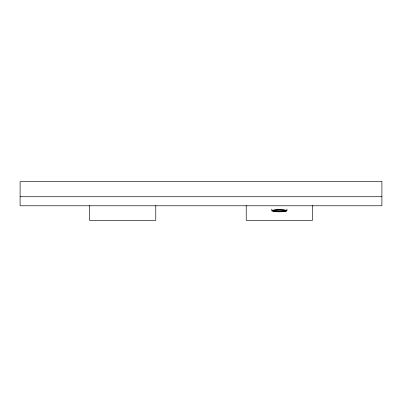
<?xml version="1.0" encoding="UTF-8"?>
<svg xmlns="http://www.w3.org/2000/svg" width="402" height="402" viewBox="0 0 402 402"><rect width="100%" height="100%" fill="white"/><g stroke="black" fill="none" stroke-linecap="round" stroke-linejoin="round"><path stroke-width="0.6" d="M20.1 196.734L381.9 196.734M312.555 205.432L312.555 220.341L246.225 220.341L246.225 205.432M286.927 208.955L286.927 210.748M271.852 208.955L271.852 210.748M155.775 205.432L155.775 220.341L89.445 220.341L89.445 205.432M285.129 210.311A6.623 0.92 0 0 1 273.651 210.311M381.9 181.659L20.1 181.659L20.1 205.779L381.9 205.779L381.9 181.659M274.058 211.487A7.537 1.05 0 0 0 286.671 211.02A7.537 1.05 0 0 0 277.44 209.733A7.537 1.05 0 0 0 274.058 211.487M274.707 211.402A6.623 0.92 0 0 0 285.792 210.985A6.623 0.92 0 0 0 277.676 209.859A6.623 0.92 0 0 0 274.707 211.402"/></g></svg>
